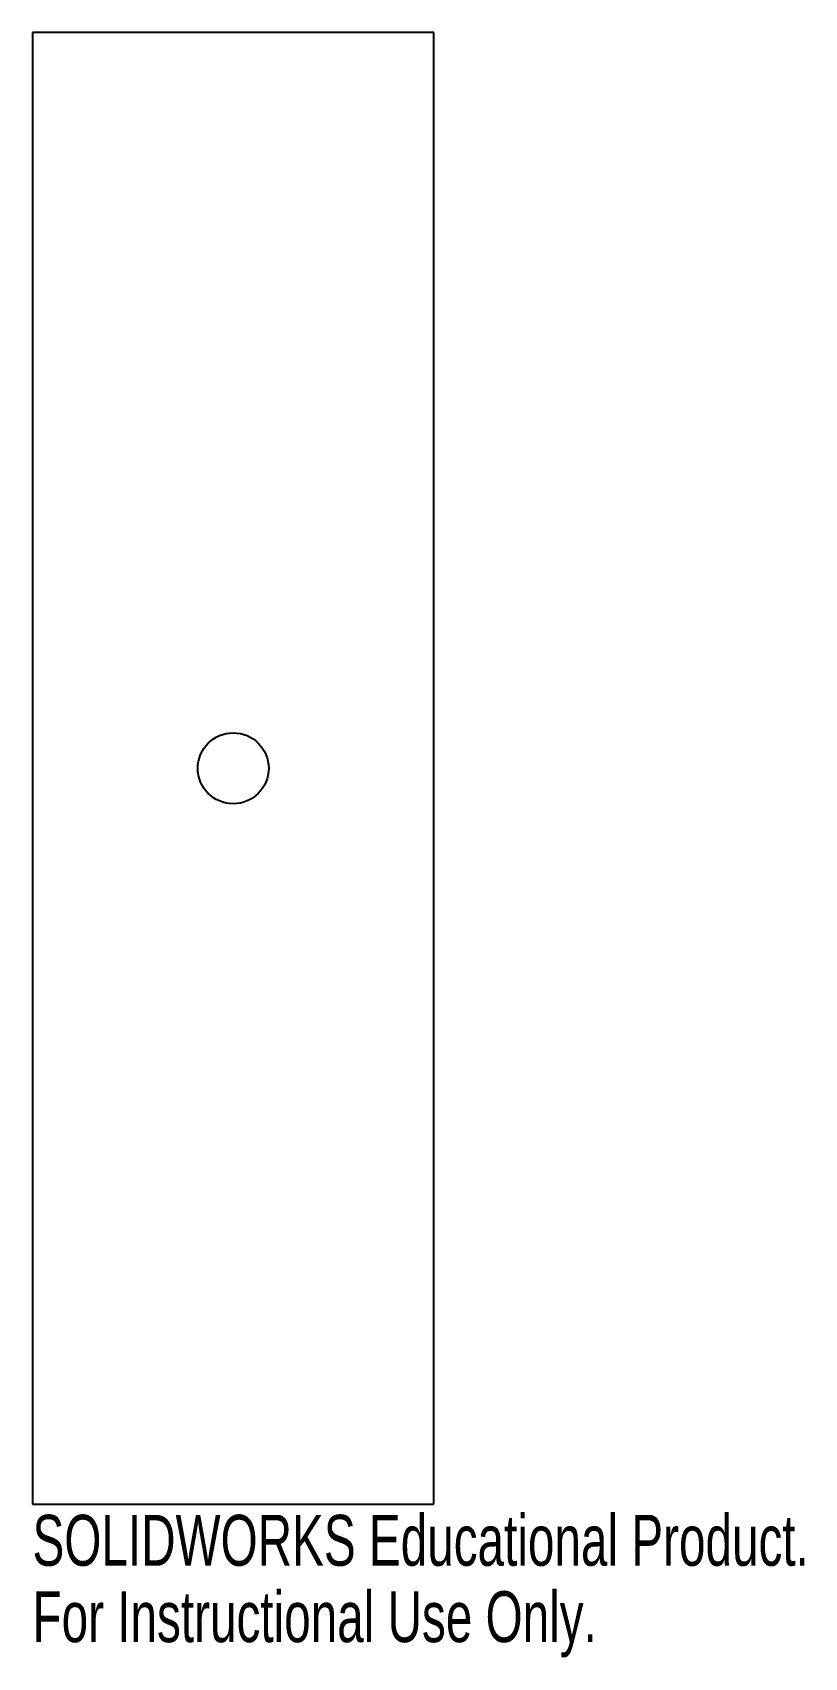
# Model space of a CAD drawing. Header units: inches. Extents: x -0.75 to 2.13, y -3.32 to 2.75.
import ezdxf

# ---------------------------------------------------------------- set-up
doc = ezdxf.new("R2010")
doc.units = ezdxf.units.IN
doc.header["$MEASUREMENT"] = 0
doc.styles.add('SLDTEXTSTYLE0', font='TXT', dxfattribs={"width": 0.7})

msp = doc.modelspace()

# ---------------------------------------------------------------- linework, layer by layer
at = {"color": 7, "linetype": 'Continuous', "lineweight": 25}
for p, q in [((0.75, 2.75), (-0.75, 2.75)), ((-0.75, 2.75), (-0.75, -2.75)), ((0.75, -2.75), (0.75, 2.75)), ((-0.75, -2.75), (0.75, -2.75))]:
    msp.add_line(p, q, dxfattribs=at)
msp.add_circle((0, 0), 0.1325, dxfattribs=at)

# ---------------------------------------------------------------- texts
at = {"color": 7, "linetype": 'Continuous', "char_height": 0.1903, "attachment_point": 1, "style": 'SLDTEXTSTYLE0'}
for s, insert in [('SOLIDWORKS Educational Product.', (-0.75, -2.7901)), ('For Instructional Use Only.', (-0.75, -3.0756))]:
    msp.add_mtext(s, dxfattribs=dict(at, insert=insert))

doc.saveas('drawing.dxf')
